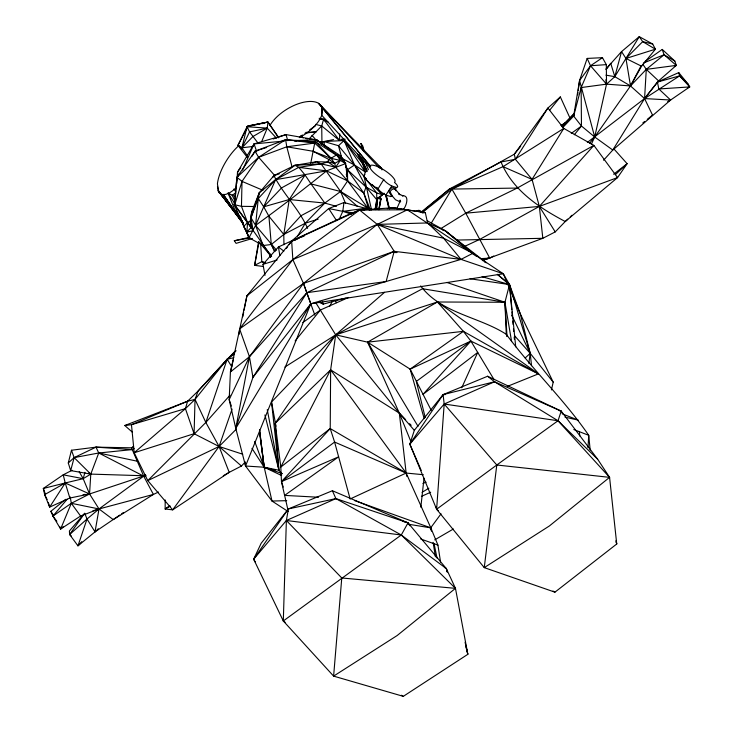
<?xml version="1.0" encoding="UTF-8"?>
<svg xmlns="http://www.w3.org/2000/svg" width="733" height="733" viewBox="0 0 733 733"><rect width="100%" height="100%" fill="white"/><g stroke="black" fill="none" stroke-linecap="round" stroke-linejoin="round"><path stroke-width="1.1" d="M165.182 499.952L165.154 508.986L172.676 509.856L229.218 472.345L241.45 466.032L245.115 462.138M423.317 474.709L406.146 473.051L350.136 498.981L334.596 442.063L330.226 428.567L330.629 369.853L335.705 334.834L315.639 302.482M369.496 210.389L347.616 180.923L345.637 163.596L343.42 159.712L315.721 141.918L285.613 139.646L258.648 157.293L242.018 181.372L241.469 206.33L247.58 222.612L271.393 256.403M285.146 622.308L283.305 620.97L286.374 520.494L288.39 508.931L332.379 490.734L408.024 522.858L446.333 568.597L455.468 588.352L467.828 654.312L403.297 696.35L333.616 676.119L283.305 620.97L253.655 559.197L261.177 543.254L288.39 508.931L335.906 498.605L408.024 522.858L409.774 525.735M315.575 124.372L321.723 125.966L339.516 140.544L339.755 133.892M371.494 209.913L343.96 202.51L328.705 208.548L291.652 241.084L246.92 295.839L230.428 371.961L229.172 399.659L235.769 428.356L245.546 466.023L272.007 501.051L288.142 511.561M236.841 183.369L237.098 178.898M237.226 176.662L237.492 172.191L254.049 143.906L286.035 134.615L316.683 139.939L340.671 155.918L343.42 159.712L344.62 162.717M603.589 160.234L612.779 150.036L644.573 98.579L646.286 69.36L642.878 64.293M158.484 492.026L153.389 494.445L113.258 519.633L99.01 508.959L89.563 493.978L90.782 474.104L98.735 452.994L96.005 447.148L71.468 450.236L68.288 462.99L70.67 470.595L90.782 474.104L145.968 475.818M587.985 447.652L588.727 435.31C564.062 399.476 532.195 369.221 506.256 334.275C479.025 316.665 440.945 313.312 420.687 285.916M376.762 209.381L377.605 197.965L380.949 199.559L379.089 209.693M271.622 256.348L263.184 245.537L248.954 237.767L246.838 232.141L247.58 222.612L234.752 204.754L236.906 177.322L255.029 151.209L285.613 139.646L314.723 143.082L331.151 158.392L334.642 163.358L335.677 167.252L347.616 180.923L363.788 193.036L370.275 209.72M255.396 562.083L253.655 559.197L286.374 520.494L341.77 577.98L333.616 676.119L397.149 635.538L455.468 588.352L401.281 534.989L335.906 498.605L332.379 490.734M240.598 216.95L243.732 226.323L246.838 232.141L250.979 227.597L250.21 221.659L251.776 211.562L259.244 192.797L275.581 179.667L326.561 170.881L345.637 163.596L340.295 160.399L334.642 163.358L327.88 161.975L316.546 161.736L294.95 165.292L275.581 179.667L255.57 225.388L248.954 237.767L234.239 204.754L236.906 177.322L258.648 157.293L286.786 146.783L314.723 143.082L316.683 139.939L322.978 144.538M345.426 164.723L347.442 169.735L347.616 180.923L340.57 191.496L324.811 203.078L300.942 215.749L283.799 234.45L271.283 244.492L263.184 245.537L255.57 225.388L258.282 198.551L259.244 192.797L273.931 175.608L294.95 165.292L321.091 163.835L327.88 161.975L335.677 167.252L340.295 160.399L336.685 154.892L316.683 139.939L310.077 139.142M239.031 334.413L239.599 328.906L292.852 259.583L359.582 210.014L392.842 207.796L425.305 212.561L427.577 222.951L443.547 238.17L461.03 259.381L503.305 273.766L509.517 284.578L520.293 313.843L553.204 382.159L551.427 389.938M420.834 507.236L424.022 478.173M375.635 209.629L376.753 199.66L376.698 192.907L364.072 176.525L338.49 145.72L323.959 141.515L319.451 142.22M421.218 470.394L409.839 444.152L443.089 394.62L494.528 381.765L561.203 411.121L558.024 420.751L496.791 464.997L484.256 567.617L554.936 592.172L616.737 544.005L609.581 477.357L597.67 459.234L561.203 411.121L487.61 376.24L443.089 394.62L414.347 430.28L409.839 444.152L436.621 509.233L484.256 567.617L549.356 525.982L609.581 477.357L558.024 420.751L494.528 381.765L487.61 376.24M376.148 209.207L377.605 197.965L376.753 199.66L375.039 209.4M251.776 211.562L250.21 221.659L253.077 230.648L246.838 232.141M343.96 202.51L342.778 211.361L339.141 219.46M577.641 94.814L577.943 92.605M578.236 90.397L579.574 80.465L587.17 58.42L602.462 57.678L606.319 64.632L606.53 84.148L594.692 136.979L591.366 144.245M528.805 363.348L530.206 353.324L520.293 313.843L503.305 273.766L407.365 209.794L359.582 210.014L349.614 214.027L278.421 246.975L262.973 264.356L264.989 275.351M258.557 241.725L254.617 265.346L263.495 266.51M562.697 127.634L573.646 116.08L579.574 80.465L590.514 65.759L602.462 57.678M83.993 514.035L69.406 530.967L69.635 534.504L77.964 545.838L95.024 531.883L99.01 508.959L145.51 474.801M246.471 230.611L247.424 233.387L243.732 226.323L247.58 222.612L234.239 204.754L234.835 201.465M310.682 163.56L314.723 143.082M259.061 241.762L254.617 265.346L261.818 261.69L265.08 262.716M476.248 256.211L472.831 253.306L461.03 259.381L310.792 303.764L235.769 428.356L249.449 356.733L303.462 283.433L377.275 224.39L407.365 209.794L409.353 210.884M242.797 316.775L243.668 312.368M244.098 310.169L246.92 295.839L248.542 294.281M289.022 244.758L291.652 241.084L359.582 210.014L377.275 224.39L461.03 259.381L394.198 251.337L306.861 292.696L249.449 356.733L230.428 371.961L233.36 359.811M371.393 209.217L364.072 176.525L365.254 171.934L360.37 156.88L359.179 154.929M507.154 336.374L506.256 334.275L504.945 302.262L509.517 284.578L497.57 274.389M587.353 142.422L644.573 98.579L657.409 82.059L678.749 72.604L688.342 84.405L689.689 86.925L670.603 100.027L612.779 150.036L594.692 136.979L581.461 126.03L573.646 116.08L581.132 87.566L590.514 65.759L587.17 58.42M70.67 470.595L74.143 457.612L71.468 450.236M246.92 295.839L292.852 259.583L377.275 224.39L394.198 251.337L386.126 281.509L306.861 292.696L252.94 377.367L235.769 428.356M589.68 143.127L594.692 136.979L630.499 85.944L631.086 83.809M84.946 472.318L83.186 478.686L89.563 493.978L71.312 503.305L52.923 516.069L60.619 529.024L80.593 516.041L99.01 508.959L153.389 494.445L143.723 476.166L131.482 447.817L96.005 447.148L74.143 457.612L68.288 462.99M321.943 142.523L321.723 125.966L323.583 119.277L319.185 118.279M236.017 429.428L219.075 446.489L172.676 509.856L147.773 480.61L134.203 452.756L185.412 408.638L187.611 401.217L198.093 391.055L227.312 359.5M234.239 204.754L234.752 204.754L242.018 181.372L236.906 177.322M259.244 192.797L250.961 217.747L253.077 230.648M70.212 496.892L71.312 503.305L99.01 508.959L87.016 519.028L77.964 545.838L81.739 541.66M242.724 454.231L219.075 446.489L147.773 480.61L205.836 422.455L227.157 359.234L236.081 350.74M223.308 475.726L229.218 472.345L219.075 446.489L232.077 409.087M335.677 167.252L321.091 163.835L298.789 167.362L275.581 179.667L258.282 198.551L250.961 217.747L255.57 225.388L276.57 250.228M294.95 165.292L298.789 167.362L305.075 175.013L311.039 183.91L340.57 191.496L368.497 208.474L363.788 193.036L366.06 187.08L354.497 164.989L344.107 140.525L341.651 139.133M281.784 473.738L278.925 470.238L264.182 467.223L245.546 466.023L310.792 303.764L303.462 283.433L292.852 259.583L291.652 241.084L298.991 238.124M261.708 141.506L267.252 128.119L267.939 122.054L248.047 125.975L247.048 126.736L237.95 145.336L247.507 157.641M60.042 526.89L60.619 529.024L71.312 503.305L80.593 516.041M242.632 170.065L254.049 143.906L284.413 141.02M403.7 209.024C406.274 206.028 409.939 194.877 402.316 195.757L403.049 195.83L398.77 193.952L399.998 194.758L395.582 189.572M396.81 208.648L400.236 200.952L400.163 201.639L400.108 200.072L400.639 201.493M573.646 116.08L574.452 114.275M461.763 387.739L477.714 352.426L423.005 394.363L470.898 341.092L538.462 373.857L507.218 386.447M230.428 371.961L231.371 369.927M247.094 128.009L248.047 125.975L267.939 122.054L278.668 137.502M394.198 251.337L303.462 283.433L239.599 328.906L249.449 356.733L229.172 399.659L231.381 406.082M248.047 125.975L237.95 145.336L241.853 149.395M329.63 306.467L332.791 300.402M574.305 134.744L581.461 126.03L581.132 87.566L606.53 84.148L630.499 85.944L641.283 65.402M327.257 162.479L328.897 159.492L336.685 154.892L340.671 155.918L341.642 157.888M647.257 119.351L652.526 115.09L644.573 98.579L630.499 85.944L641.558 66.208L655.412 49.193L652.7 44.035L639.258 36.65L621.557 51.594L605.742 69.278M252.161 156.074L255.029 151.209L266.647 147.48M297.671 235.916L305.34 223.189L324.811 203.078L336.465 206.349M431.389 222.942L451.885 189.077L514.291 154.223L520.668 146.288M645.031 61.535L662.247 49.432L664.061 54.773L646.286 69.36L630.499 85.944L625.955 58.466L639.258 36.65L642.685 41.644L655.412 49.193L625.955 58.466L614.813 76.663L606.53 84.148L590.514 65.759L606.319 64.632M272.731 177.551L273.931 175.608L279.255 173.877M134.185 448.559L132.16 449.604L98.735 452.994L74.143 457.612L90.782 474.104L83.186 478.686L65.237 482.974L49.652 507.099L44.667 494.619L43.311 488.471L63.212 474.828L72.017 470.284M391.688 195.024A8.512 2.465 33 0 1 390.561 196.536L385.897 195.07A8.512 2.465 33 0 1 377.99 188.922L383.698 179.567L381.05 178.064A14.862 4.196 33 0 1 369.826 166.162A14.862 4.196 33 0 1 383.762 169.836A14.862 4.196 33 0 1 395.05 181.747L394.491 182.407A8.53 2.419 33.1 0 1 396.443 187.483L395.27 189.297M385.897 195.07L391.788 185.99L396.443 187.483M390.561 196.536L391.734 194.731M264.906 414.942L278.925 470.238L275.187 423.317L335.705 334.834L384.523 292.33M253.655 559.197L288.39 508.931M240.763 167.564L237.492 172.191L238.482 176.351M71.22 535.905L69.635 534.504L84.066 514.117M286.401 248.423L287.712 246.59M606.704 68.865L610.717 63.295L614.813 76.663L630.499 85.944M430.28 528.401L441.037 513.815M688.342 84.405L679.628 75.875L657.409 82.059L658.83 88.968L670.603 100.027L644.573 98.579L658.573 80.914L676.293 65.393L674.836 61.068L662.247 49.432M234.533 353.92L227.157 359.234L195.033 399.403L185.412 408.638L131.464 424.7L124.766 425.516L132.471 432.259M549.723 110.152L560.342 96.921L570.146 118.444M309.106 138.839L321.723 125.966M295.124 340.946L320.44 309.995L348.624 297.424M56.853 521.291L52.923 516.069L67.179 499.191M409.839 444.152L444.189 404.03L494.528 381.765M241.45 466.032L219.075 446.489L205.836 422.455L230.025 395.169M464.566 246.416L479.959 239.279L539.341 206.422L593.886 145.391L617.562 177.578L565.244 221.522L555.22 231.903L542.823 238.307L482.259 260.664M233.809 357.695L227.157 359.234L198.093 391.055L195.033 399.403L194.089 433.716L219.075 446.489M562.165 126.809L574.489 113.313L561.68 126.076M440.551 562.019L437.931 545.114L430.821 527.852L406.146 473.051L330.226 428.567L281.472 481.636L287.877 509.609M229.621 357.008L234.239 352.023M267.252 409.665L278.925 470.238L271.531 402.005L335.705 334.834L422.538 288.738L504.945 302.262L511.607 341.587M605.925 75.151L614.813 76.663L621.557 51.594L625.955 58.466L642.685 41.644L652.7 44.035M283.24 487.079L281.472 481.636L280.812 467.058L275.187 423.317L330.629 369.853L399.329 413.137L405.651 419.633M84.716 513.192L87.016 519.028L95.024 531.883L98.304 528.75M567.745 219.176L565.244 221.522C539.176 207.741 512.651 190.287 501.015 161.956L449.741 188.812L421.42 211.874M570.256 216.831L571.932 215.273M615.399 174.619L627.109 163.679L613.613 148.597M366.857 171.742L362.826 163.789L344.107 140.525L338.49 145.72L341.844 158.328L354.497 164.989L365.254 171.934L344.107 140.525L338.838 139.673M525.213 357.942L530.206 353.324L509.517 284.578L497.34 274.371M60.619 529.024L63.13 526.743M364.026 210.298L366.408 208.163L342.778 211.361L328.705 208.548L336.566 220.642M560.342 96.921L547.899 108.044L514.291 154.223L515.409 159.318L532.048 179.383L539.341 206.422L542.823 238.307L457.438 240.048M69.635 534.504L87.016 519.028M345.573 165.933L347.442 169.735L366.06 187.08L376.753 199.66L384.028 193.329M376.753 199.66L384.083 193.292M422.226 211.984L449.741 188.812L451.949 188.335M255.57 225.388C279.694 207.87 303.407 189.691 326.561 170.881L347.616 180.923L347.176 178.687M642.859 122.897L644.619 121.476M52.923 516.069L50.87 511.286L65.677 499.338M416.115 211.553C417.535 209.748 421.209 209.84 421.283 212.607M422.629 212.295L451.885 189.077L503.03 166.648L563.769 128.422L593.886 145.391L517.196 188.069L465.748 213.184L440.588 228.751M613.631 174.234L627.109 163.679L617.562 177.578L539.341 206.422L465.748 213.184L451.885 189.077L449.741 188.812M330.226 428.567L280.812 467.058L330.629 369.853L406.146 473.051L406.778 476.377M299.788 136.952L302.427 134.982M283.305 620.97L401.281 534.989L408.024 522.858L402.628 521.282M609.581 477.357L496.791 464.997L436.621 509.233L438.288 510.791M571.254 133.406L581.461 126.03M302.821 322.566L320.44 309.995M169.781 505.688L165.154 508.986L170.083 506.173M414.337 430.344L399.329 413.137L335.705 334.834L367.599 342.164L410.15 369.139L463.384 331.343L538.462 373.857L437.418 301.996L335.705 334.834L284.871 367.041M119.772 515.088L95.024 531.883M121.641 513.787L123.501 512.495M309.692 129.759L315.327 125.865M644.573 98.579L679.628 75.875L678.749 72.604M363.788 193.036L347.442 169.735L354.497 164.989M560.91 125.462L565.766 122.466M422.052 492.356L428.86 488.215M674.351 66.538L676.293 65.393L664.061 54.773L643.345 63.038M434.724 539.864L453.388 529.006M235.87 192.99L232.104 195.17L228.082 193.072L234.963 210.325L239.893 216.501M507.025 336.484L504.945 302.262L437.418 301.996L367.599 342.164L399.329 413.137L410.792 441.358M145.803 475.286L89.563 493.978L65.237 482.974L44.667 494.619L47.114 499.512M262.02 123.74L263.907 122.677M133.608 447.057L131.482 447.817L133.47 446.709M667.69 101.63L670.603 100.027M493.758 256.037L489.763 258.144L483.175 260.032M489.415 257.466L483.203 260.105M131.482 447.817L133.525 446.837M424.187 418.616L410.15 369.139L470.898 341.092L494.088 379.657M87.374 493.611L89.563 493.978L69.855 498.037L49.652 507.099L48.351 502.407M421.411 496.378L430.702 492.21M335.906 498.605L286.374 520.494L401.281 534.989L446.333 568.597L447.203 571.905M687.6 87.832L689.689 86.925L679.628 75.875M205.836 422.455L195.033 399.403L187.611 401.217L131.464 424.7L134.203 452.756L194.089 433.716L185.412 408.638M301.08 237.281L304.232 236.017M299.046 238.207L291.652 241.084L295.949 239.746M422.941 483.423L426.111 482.195M124.766 425.516L187.611 401.217M242.605 221.897L221.54 194.447L218.91 192.559L217.426 183.882A31.574 12.424 -58 0 1 238.912 145.574M390.68 208.548L392.842 207.796L425.305 212.561L422.41 212.973M273.198 138.968L286.035 134.615L287.785 140.699M312.285 163.12L316.546 161.736L321.091 163.835L340.57 191.496L345.609 203.582M318.177 219.121L305.34 223.189L283.799 234.45L283.937 244.721M262.973 264.356L277.138 259.949M252.473 238.445L236.099 243.365L234.313 240.745L249.751 237.235M92.889 510.773L99.01 508.959M247.58 222.612L247.406 222.126L250.723 221.238M346.04 297.974L323.244 304.113L319.057 302.289M69.855 498.037L65.237 482.974L43.311 488.471L45.153 493.465M319.615 142.514L333.552 139.591M501.015 161.956L515.409 159.318L547.899 108.044L563.769 128.422L532.048 179.383L503.03 166.648M234.313 240.745L250.017 237.95M304.901 133.287L315.786 131.546M503.305 273.766L310.792 303.764L252.94 377.367L249.449 356.733M349.614 214.027L352.94 213.55M387.299 208.593L392.842 207.796L399.503 209.189M676.293 65.393L646.286 69.36L658.573 80.914M253.215 146.435L241.89 147.8L237.95 145.336L240.451 147.608M425.232 417.608L416.335 381.417L470.898 341.092L463.384 331.343L367.599 342.164L418.021 426.294M83.058 494.592L85.22 494.381M87.392 494.179L89.563 493.978M658.83 88.968L689.689 86.925M480.637 258.63L489.763 258.144L465.748 213.184M344.107 140.525L323.959 141.515L324.426 145.83M427.257 220.77L445.151 230.657L472.831 253.306L443.547 238.17L377.275 224.39L427.577 222.951L445.151 230.657L486.318 262.753L484.293 261.681M295.564 140.498L316.683 139.939L318.663 141.68M286.695 500.657L272.007 501.051L264.182 467.223L259.519 432.268M451.885 189.077L517.196 188.069M445.343 394.592L443.089 394.62L444.189 404.03L436.621 509.233L436.19 507.135M305.936 132.361L315.932 132.252M221.54 194.447L225.251 194.483A31.574 12.424 -58 0 0 236.328 187.675M394.766 252.537L397.029 252.555M253.92 206.514L241.469 206.33L234.752 204.754M319.24 119.167L323.583 119.277L328.384 122.274M294.492 140.993L296.728 141.084M304.543 141.432L315.721 141.918L331.151 158.392L340.295 160.399M318.507 497.249L284.624 495.398L338.628 456.824L281.472 481.636L334.596 442.063L406.146 473.051L399.329 413.137M96.005 447.148L132.16 449.604M377.275 224.39L379.529 224.6M442.888 230.455L445.151 230.657L470.375 251.786M341.77 577.98L455.468 588.352M305.67 138.61L307.869 138.876M298.789 167.362L326.561 170.881M353.581 212.927L342.778 211.361L351.162 214.054M470.027 278.76L508.39 284.404M408.217 524.205L430.821 527.852L431.508 531.196M287.061 140.351L285.613 139.646L286.786 146.783L312.964 151.245L331.151 158.392M343.163 138.839L345.261 139.261M136.998 461.158L98.735 452.994L143.723 476.166M565.006 417.141L578.245 420.137L562.367 413.907M559.032 410.498L561.203 411.121L562.092 413.21M482.057 276.662L508.418 284.257M275.113 470.421L264.182 467.223L251.95 448.358M446.818 282.434L504.945 302.262M264.952 262.79L261.818 261.69L260.636 243.924M282.37 473.655L264.182 467.223L254.699 441.44M420.715 538.984L437.931 545.114M354.442 500.52L430.821 527.852L431.178 530.078M573.802 429.547L588.727 435.31L590.175 449.998M392.842 207.796L394.895 208.639M242.018 181.372L262.909 190.287M235.183 196.508L232.104 195.17L235.128 201.254M400.31 201.914L395.527 199.77L390.432 193.86M269.799 125.645A31.198 15.42 -31.7 0 1 293.576 105.653A31.198 15.42 -31.7 0 1 318.681 103.39L378.338 166.858L381.572 168.343L381.957 169.928M281.619 475.525L264.182 467.223L259.537 430.161M88.739 473.097L90.782 474.104M625.955 58.466L641.558 66.208M312.964 151.245L328.897 159.492L334.642 163.358M366.06 187.08L376.698 192.907L382.379 194.758L372.025 184.45M377.834 188.647L375.195 187.144A14.834 4.27 32.9 0 1 364.869 174.381M401.336 695.232L403.297 696.35M552.975 591.036L554.936 592.172M664.061 54.773L674.836 61.068M444.418 567.351L446.333 568.597L447.167 571.896M234.963 210.325L237.675 212.24M320.22 142.898L322.923 144.832M324.774 145.849L329.264 149.129M319.606 301.364L323.244 304.113L322.593 302.033M283.854 251.135L278.421 246.975L279.869 255.67M378.979 166.345L381.572 168.343L318.681 103.39L369.991 165.832M259.684 242.834L263.184 245.537M229.786 194.465L228.082 193.072L235.137 204.26M472.116 253.242L473.857 254.699M378.338 166.858L379.786 168.086M378.988 166.098L381.572 168.343M340.57 191.496L357.42 206.376M243.374 223.144L218.205 190.745L217.463 186.411M597.67 459.234L558.024 420.751L444.189 404.03L496.791 464.997M336.685 154.892L345.637 163.596M243.356 223.189L218.205 190.745L239.224 217.646L223.391 194.465M364.072 176.525L366.454 178.898M242.44 221.595L240.818 219.982L242.66 223.253M318.681 103.39L370.706 166.593M409.61 423.692L411.186 425.314M300.924 135.678L303.141 137.96M369.808 167.371L321.714 115.255L321.54 106.322L322.456 111.343L321.714 115.255A31.198 15.42 -31.7 0 1 299.293 137.639M276.35 138.061L267.252 128.119L247.048 126.736L241.89 147.8L247.58 156.102M514.456 335.613L530.206 353.324L553.204 382.159M437.418 301.996L463.384 331.343M275.04 175.911L258.648 157.293L255.029 151.209M325.067 120.991L323.583 119.277L339.516 140.544M311.974 135.321L316.271 140.296M259.674 242.687L271.21 256.577M268.919 216.235L283.799 234.45L289.26 199.532L305.075 175.013L281.6 187.877L263.706 206.825L268.919 216.235L271.283 244.492L274.536 251.511M258.062 143.155L249.559 131.903L247.048 126.736L267.939 122.054L278.577 137.813M220.221 193.503L239.224 217.646L223.226 194.676L242.22 222.466L218.205 190.745M376.707 187.309L380.748 192.733M223.538 196.893L226.204 200.549M227.542 202.372L242.22 222.466M311.039 183.91L324.811 203.078L289.26 199.532L263.706 206.825L258.282 198.551M363.394 150.595L360.966 143.494L362.835 146.096L364.109 151.419M233.946 188.977L235.788 191.744M359.179 155.048L366.848 170.065M247.406 222.126L250.979 227.597M50.87 511.286L53.326 515.143M539.341 206.422L555.22 231.903M227.157 359.234L231.894 366.949M79.191 471.731L83.186 478.686L63.212 474.828L65.237 482.974M379.273 196.6L380.949 199.559L379.923 196.417M383.698 179.567L383.854 179.842A8.53 2.419 33.1 0 0 391.788 185.99M358.016 154.984L362.826 163.789L357.695 154.012M271.283 244.492L275.049 251.538M431.251 410.361L410.15 369.139M345.509 165.786L347.442 169.735M511.753 315.245L530.206 353.324L531.544 365.694M340.671 155.918L341.844 158.328M367.233 171.11L360.37 156.88L365.364 162.524L368.452 169.717M307.585 228.357C299.266 209.116 283.231 194.208 273.931 175.608M360.966 143.494L363.925 150.916M303.462 283.433L314.824 315.117M335.531 300.557L336.31 302.692M247.736 234.258L248.954 237.767M254.049 143.906L256.761 151.74M616.096 541.907L616.737 544.005L615.986 540.661M271.531 402.005L275.837 425.479M269.588 254.076L270.459 257.256M594.692 136.979L579.574 80.465M286.786 146.783L291.963 166.556M389.305 208.713L385.613 194.529L388.747 208.117M465.904 646.616L467.828 654.312L465.089 642.264M269.881 253.71L270.679 256.981M275.187 423.317L275.929 426.661M386.181 194.41L389.351 208.703M434.037 543.492L437.024 558.015M343.42 159.712L343.859 161.938M346.297 174.225L346.736 176.451M244.795 461.616L245.546 466.023M433.121 542.338L435.411 556.833M605.852 79.741L606.53 84.148M259.564 429.85L264.182 467.223L264.063 464.988M509.517 284.578L515.72 346.846M579.345 431.444L579.785 435.97M510.021 290.277L511.753 309.656M511.955 311.937L512.358 316.5M512.77 321.063L513.073 324.481M513.485 329.044L513.686 331.325M514.19 337.024L514.392 339.306M391.504 194.465A3.353 2.309 -40.6 0 1 390.24 191.716A3.353 2.309 -40.6 0 1 393.557 188.958A3.353 2.309 -40.6 0 1 395.957 190.763M391.156 193.255A3.353 2.309 -40.6 0 1 389.049 190.947A3.353 2.309 -40.6 0 1 392.237 187.767A3.353 2.309 -40.6 0 1 394.904 189.517M380.61 199.596L378.851 209.711L380.601 199.596M249.559 131.903L241.89 147.8L252.876 136.576L267.252 128.119L249.559 131.903M242.486 221.458L240.818 219.982L242.476 221.503M380.949 199.559L379.437 196.581L380.949 199.559M380.803 198.469L379.804 196.444L380.803 198.469"/></g></svg>
